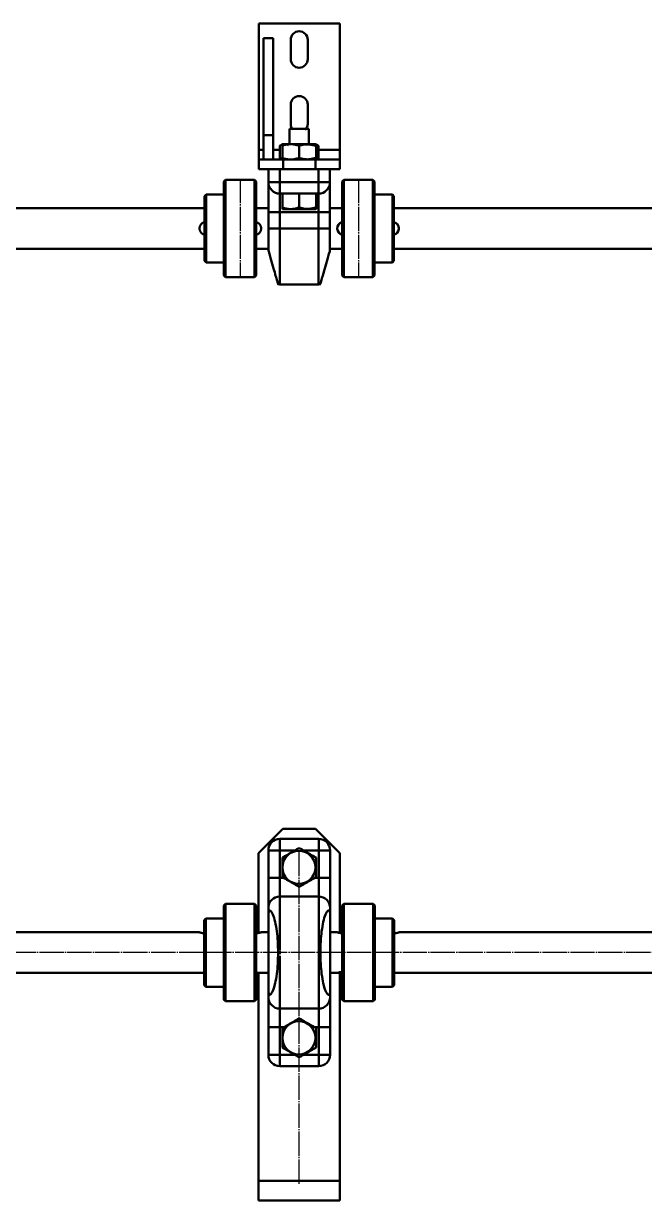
# Model space of a CAD drawing. Header units: millimetres. Extents: x 15778 to 17311, y 23500 to 24228.
# Drawn here: x 16544 to 16928, y 23502 to 24228 of the extents above; entities that cross this region are included whole.
import ezdxf

# ---------------------------------------------------------------- set-up
doc = ezdxf.new("R2010")
doc.units = ezdxf.units.MM
doc.linetypes.add('JIS_08_15', pattern=[17.25, 15, -0.75, 0.75, -0.75])
doc.layers.add('中心線', color=4, linetype='JIS_08_15', lineweight=25)
doc.layers.add('外形線', color=7, linetype='Continuous', lineweight=50)

msp = doc.modelspace()

# ---------------------------------------------------------------- linework, layer by layer
at = {"layer": '中心線'}
for p, q in [((16677.91, 24132.41), (16677.91, 24071.08)), ((16750.91, 24132.41), (16750.91, 24071.08)), ((16714.41, 23512.08), (16714.41, 23717.81)), ((17310.78, 23654.72), (16255.46, 23654.72))]:
    msp.add_line(p, q, dxfattribs=at)
at = {"layer": '外形線'}
for p, q in [((16689.41, 24228.25), (16689.41, 24150.25)), ((16739.41, 24228.25), (16689.41, 24228.25)), ((16739.41, 24150.25), (16739.41, 24228.25)), ((16692.41, 24219.25), (16692.41, 24159.25)), ((16692.41, 24219.25), (16698.41, 24219.25)), ((16698.41, 24219.25), (16698.41, 24152.25)), ((16698.41, 24159.25), (16698.41, 24219.25)), ((16709.16, 24206.25), (16709.16, 24218.25)), ((16719.66, 24218.25), (16719.66, 24206.25)), ((16709.16, 24166.25), (16709.16, 24178.25)), ((16719.66, 24178.25), (16719.66, 24166.25)), ((16692.41, 24159.25), (16692.41, 24144.25)), ((16692.41, 24159.25), (16698.41, 24159.25)), ((16698.41, 24144.25), (16698.41, 24159.25)), ((16708.41, 24163.25), (16720.41, 24163.25)), ((16708.41, 24163.25), (16708.41, 24153.07)), ((16720.41, 24153.43), (16720.41, 24163.25)), ((16689.41, 24150.25), (16692.69, 24150.25)), ((16689.41, 24144.25), (16689.41, 24150.25)), ((16697.8, 24150.25), (16702.55, 24150.25)), ((16702.41, 24145.29), (16702.41, 24152.81)), ((16724.42, 24153.85), (16704.02, 24153.85)), ((16704.02, 24145.19), (16704.02, 24152.9)), ((16714.41, 24145.29), (16714.41, 24152.81)), ((16724.8, 24153.63), (16724.42, 24153.85)), ((16724.8, 24145.38), (16724.8, 24152.71)), ((16726.27, 24150.25), (16739.41, 24150.25)), ((16726.41, 24145.29), (16726.41, 24152.81)), ((16739.41, 24144.25), (16739.41, 24150.25)), ((16704.41, 24144.25), (16689.41, 24144.25)), ((16689.41, 24144.25), (16689.41, 24138.25)), ((16704.41, 24138.25), (16704.41, 24144.25)), ((16724.41, 24144.25), (16704.41, 24144.25)), ((16739.41, 24144.25), (16724.41, 24144.25)), ((16724.41, 24144.25), (16724.41, 24138.25)), ((16724.42, 24144.25), (16724.8, 24144.47)), ((16739.41, 24138.25), (16739.41, 24144.25)), ((16689.41, 24138.25), (16704.41, 24138.25)), ((16695.41, 24138.25), (16695.41, 24130.25)), ((16702.41, 24130.25), (16702.41, 24138.25)), ((16724.41, 24138.25), (16704.41, 24138.25)), ((16724.41, 24138.25), (16739.41, 24138.25)), ((16726.41, 24138.25), (16726.41, 24130.25)), ((16733.41, 24130.25), (16733.41, 24138.25)), ((16668.91, 24131.75), (16667.91, 24130.75)), ((16667.91, 24072.75), (16667.91, 24130.75)), ((16668.91, 24131.75), (16668.91, 24101.75)), ((16686.91, 24131.75), (16668.91, 24131.75)), ((16686.91, 24071.75), (16686.91, 24131.75)), ((16687.91, 24130.75), (16686.91, 24131.75)), ((16687.91, 24130.75), (16687.91, 24101.75)), ((16695.41, 24130.25), (16695.41, 24111.75)), ((16695.41, 24130.25), (16702.41, 24130.25)), ((16695.41, 24130.25), (16695.41, 24111.75)), ((16702.41, 24123.25), (16702.41, 24130.25)), ((16726.41, 24130.25), (16702.41, 24130.25)), ((16726.41, 24123.25), (16726.41, 24130.25)), ((16726.41, 24130.25), (16733.41, 24130.25)), ((16733.41, 24111.75), (16733.41, 24130.25)), ((16733.41, 24111.75), (16733.41, 24130.25)), ((16741.91, 24131.75), (16740.91, 24130.75)), ((16740.91, 24101.75), (16740.91, 24130.75)), ((16741.91, 24131.75), (16741.91, 24071.75)), ((16759.91, 24131.75), (16741.91, 24131.75)), ((16759.91, 24101.75), (16759.91, 24131.75)), ((16760.91, 24130.75), (16759.91, 24131.75)), ((16760.91, 24130.75), (16760.91, 24072.75)), ((16656.91, 24122.75), (16655.91, 24121.75)), ((16655.91, 24081.75), (16655.91, 24121.75)), ((16656.91, 24122.75), (16656.91, 24101.75)), ((16667.91, 24122.75), (16656.91, 24122.75)), ((16702.41, 24123.25), (16712.59, 24123.25)), ((16702.41, 24111.75), (16702.41, 24123.25)), ((16704.02, 24123.25), (16704.02, 24114.59)), ((16704.02, 24123.25), (16714.41, 24123.25)), ((16714.41, 24123.25), (16714.41, 24114.69)), ((16714.41, 24123.25), (16724.8, 24123.25)), ((16716.23, 24123.25), (16726.41, 24123.25)), ((16724.8, 24123.25), (16724.8, 24114.78)), ((16726.41, 24123.25), (16726.41, 24111.75)), ((16771.91, 24122.75), (16760.91, 24122.75)), ((16771.91, 24101.75), (16771.91, 24122.75)), ((16772.91, 24121.75), (16771.91, 24122.75)), ((16772.91, 24121.75), (16772.91, 24081.75)), ((16655.63, 24114.25), (16456.21, 24114.25)), ((16695.22, 24114.25), (16687.16, 24114.25)), ((16704.02, 24113.65), (16714.22, 24113.65)), ((16714.22, 24113.65), (16724.42, 24113.65)), ((16724.42, 24113.65), (16724.8, 24113.87)), ((16740.68, 24114.25), (16732.61, 24114.25)), ((16971.99, 24114.25), (16771.84, 24114.25)), ((16695.41, 24111.75), (16695.41, 24101.75)), ((16702.41, 24111.75), (16695.41, 24111.75)), ((16702.41, 24101.75), (16702.41, 24111.75)), ((16702.41, 24111.75), (16726.41, 24111.75)), ((16726.41, 24111.75), (16733.41, 24111.75)), ((16726.41, 24111.75), (16726.41, 24101.75)), ((16733.41, 24101.75), (16733.41, 24111.75)), ((16656.91, 24101.75), (16656.91, 24080.75)), ((16668.91, 24101.75), (16668.91, 24071.75)), ((16687.91, 24101.75), (16687.91, 24072.75)), ((16695.41, 24088.17), (16695.41, 24101.75)), ((16702.41, 24101.75), (16695.41, 24101.75)), ((16695.41, 24088.17), (16695.41, 24101.75)), ((16702.41, 24101.75), (16702.41, 24067.25)), ((16702.41, 24101.75), (16726.41, 24101.75)), ((16726.41, 24101.75), (16733.41, 24101.75)), ((16726.41, 24067.25), (16726.41, 24101.75)), ((16733.41, 24101.75), (16733.41, 24088.17)), ((16733.41, 24101.75), (16733.41, 24088.17)), ((16740.91, 24072.75), (16740.91, 24101.75)), ((16759.91, 24071.75), (16759.91, 24101.75)), ((16771.91, 24080.75), (16771.91, 24101.75)), ((16456.57, 24089.25), (16655.98, 24089.25)), ((16687.51, 24089.25), (16695.57, 24089.25)), ((16732.96, 24089.25), (16741.03, 24089.25)), ((16772.56, 24089.25), (16972.34, 24089.25)), ((16655.91, 24081.75), (16656.91, 24080.75)), ((16656.91, 24080.75), (16667.91, 24080.75)), ((16760.91, 24080.75), (16771.91, 24080.75)), ((16771.91, 24080.75), (16772.91, 24081.75)), ((16667.91, 24072.75), (16668.91, 24071.75)), ((16668.91, 24071.75), (16686.91, 24071.75)), ((16686.91, 24071.75), (16687.91, 24072.75)), ((16740.91, 24072.75), (16741.91, 24071.75)), ((16741.91, 24071.75), (16759.91, 24071.75)), ((16759.91, 24071.75), (16760.91, 24072.75)), ((16702.41, 24067.25), (16726.41, 24067.25)), ((16689.36, 23716.14), (16704.39, 23731.17)), ((16724.43, 23731.17), (16704.39, 23731.17)), ((16724.43, 23731.17), (16739.46, 23716.14)), ((16702.39, 23717.85), (16702.39, 23724.86)), ((16726.43, 23724.86), (16702.39, 23724.86)), ((16726.43, 23717.85), (16726.43, 23724.86)), ((16689.36, 23716.14), (16689.36, 23666.28)), ((16695.37, 23717.85), (16695.37, 23700.81)), ((16702.39, 23717.85), (16695.37, 23717.85)), ((16702.39, 23717.85), (16712.95, 23717.85)), ((16702.39, 23700.81), (16702.39, 23717.85)), ((16715.87, 23717.85), (16726.43, 23717.85)), ((16726.43, 23717.85), (16733.45, 23717.85)), ((16726.43, 23717.85), (16726.43, 23700.81)), ((16733.45, 23700.81), (16733.45, 23717.85)), ((16739.46, 23666.28), (16739.46, 23716.14)), ((16695.37, 23700.81), (16695.37, 23682.28)), ((16702.39, 23700.81), (16695.37, 23700.81)), ((16702.39, 23689.29), (16702.39, 23700.81)), ((16702.39, 23700.81), (16705.67, 23700.81)), ((16723.15, 23700.81), (16726.43, 23700.81)), ((16726.43, 23700.81), (16733.45, 23700.81)), ((16726.43, 23700.81), (16726.43, 23689.29)), ((16733.45, 23682.28), (16733.45, 23700.81)), ((16733.45, 23682.28), (16733.45, 23700.81)), ((16668.82, 23684.78), (16667.82, 23683.78)), ((16668.82, 23684.78), (16668.82, 23684.09)), ((16668.82, 23684.78), (16668.82, 23624.66)), ((16686.85, 23684.78), (16668.82, 23684.78)), ((16686.85, 23624.66), (16686.85, 23684.78)), ((16687.86, 23683.78), (16686.85, 23684.78)), ((16702.39, 23689.29), (16702.39, 23656.42)), ((16702.39, 23689.29), (16726.43, 23689.29)), ((16726.43, 23620.16), (16726.43, 23689.29)), ((16741.96, 23684.78), (16740.96, 23683.78)), ((16741.96, 23684.78), (16741.96, 23624.66)), ((16760, 23684.78), (16741.96, 23684.78)), ((16760, 23624.66), (16760, 23684.78)), ((16760, 23683.8), (16760, 23684.78)), ((16761, 23683.78), (16760, 23684.78)), ((16667.82, 23625.67), (16667.82, 23683.78)), ((16687.86, 23683.78), (16687.86, 23665.89)), ((16687.86, 23683.78), (16687.86, 23625.67)), ((16695.37, 23678.69), (16695.37, 23682.28)), ((16695.37, 23630.76), (16695.37, 23678.69)), ((16733.45, 23682.28), (16733.45, 23678.69)), ((16733.45, 23678.69), (16733.45, 23630.76)), ((16740.96, 23625.67), (16740.96, 23683.78)), ((16740.96, 23666.24), (16740.96, 23683.78)), ((16761, 23683.78), (16761, 23625.67)), ((16656.8, 23675.76), (16655.79, 23674.76)), ((16655.79, 23634.68), (16655.79, 23674.76)), ((16656.8, 23675.76), (16656.8, 23674.78)), ((16656.8, 23675.76), (16656.8, 23633.68)), ((16667.82, 23675.76), (16656.8, 23675.76)), ((16772.02, 23675.76), (16761, 23675.76)), ((16772.02, 23633.68), (16772.02, 23675.76)), ((16772.02, 23674.78), (16772.02, 23675.76)), ((16773.02, 23674.76), (16772.02, 23675.76)), ((16773.02, 23674.76), (16773.02, 23634.68)), ((16652.79, 23667.25), (16459.41, 23667.25)), ((16695.24, 23667.25), (16690.86, 23667.25)), ((16737.96, 23667.25), (16732.84, 23667.25)), ((16969.41, 23667.25), (16776.03, 23667.25)), ((16702.39, 23656.08), (16702.39, 23653.7)), ((16702.39, 23652.68), (16702.39, 23620.16)), ((16456.06, 23642.2), (16655.87, 23642.2)), ((16655.79, 23634.68), (16655.79, 23642.97)), ((16687.46, 23642.2), (16695.54, 23642.2)), ((16689.36, 23642.81), (16689.36, 23513.75)), ((16733, 23642.2), (16741.08, 23642.2)), ((16739.46, 23513.75), (16739.46, 23643.18)), ((16772.67, 23642.2), (16972.85, 23642.2)), ((16773.02, 23642.63), (16773.02, 23634.68)), ((16655.79, 23634.68), (16656.8, 23633.68)), ((16772.02, 23633.68), (16773.02, 23634.68)), ((16656.8, 23633.68), (16667.82, 23633.68)), ((16667.82, 23625.67), (16667.82, 23633.77)), ((16695.37, 23627.17), (16695.37, 23630.76)), ((16695.37, 23627.17), (16695.37, 23608.63)), ((16695.37, 23627.17), (16695.37, 23608.63)), ((16733.45, 23630.76), (16733.45, 23627.17)), ((16733.45, 23608.63), (16733.45, 23627.17)), ((16733.45, 23608.63), (16733.45, 23627.17)), ((16761, 23633.68), (16772.02, 23633.68)), ((16761, 23633.43), (16761, 23625.67)), ((16667.82, 23625.67), (16668.82, 23624.66)), ((16668.82, 23624.66), (16686.85, 23624.66)), ((16686.85, 23624.66), (16687.86, 23625.67)), ((16686.85, 23624.66), (16686.85, 23625.65)), ((16702.39, 23608.63), (16702.39, 23620.16)), ((16702.39, 23620.16), (16726.43, 23620.16)), ((16726.43, 23620.16), (16726.43, 23608.63)), ((16740.96, 23625.67), (16741.96, 23624.66)), ((16741.96, 23625.11), (16741.96, 23624.66)), ((16741.96, 23624.66), (16760, 23624.66)), ((16760, 23624.66), (16761, 23625.67)), ((16695.37, 23608.63), (16695.37, 23591.6)), ((16695.37, 23608.63), (16702.39, 23608.63)), ((16702.39, 23591.6), (16702.39, 23608.63)), ((16702.39, 23608.63), (16706.03, 23608.63)), ((16722.79, 23608.63), (16726.43, 23608.63)), ((16733.45, 23608.63), (16726.43, 23608.63)), ((16726.43, 23608.63), (16726.43, 23591.6)), ((16733.45, 23591.6), (16733.45, 23608.63)), ((16695.37, 23591.6), (16702.39, 23591.6)), ((16702.39, 23584.59), (16702.39, 23591.6)), ((16711.86, 23591.6), (16702.39, 23591.6)), ((16726.43, 23591.6), (16715.87, 23591.6)), ((16733.45, 23591.6), (16726.43, 23591.6)), ((16726.43, 23584.59), (16726.43, 23591.6)), ((16702.39, 23584.59), (16726.43, 23584.59)), ((16689.36, 23513.75), (16739.46, 23513.75)), ((16689.36, 23501.72), (16689.36, 23513.75)), ((16739.46, 23501.72), (16739.46, 23513.75)), ((16689.36, 23501.72), (16689.36, 23507.73)), ((16739.46, 23501.72), (16689.36, 23501.72))]:
    msp.add_line(p, q, dxfattribs=at)
for points in [[(16707.73, 24153.26), (16707.49, 24153.36), (16707.27, 24153.45), (16707.04, 24153.53), (16706.82, 24153.6), (16706.61, 24153.65), (16706.39, 24153.7), (16706.18, 24153.74), (16705.97, 24153.77), (16705.76, 24153.78), (16705.56, 24153.79), (16705.35, 24153.79), (16705.14, 24153.78), (16704.93, 24153.76), (16704.72, 24153.73), (16704.51, 24153.69), (16704.3, 24153.63), (16704.08, 24153.57), (16703.86, 24153.5), (16703.63, 24153.42), (16703.4, 24153.32), (16703.17, 24153.21), (16702.92, 24153.09), (16702.68, 24152.96), (16702.42, 24152.81)], [(16704.02, 24152.9), (16704.02, 24152.98), (16704.02, 24153.05), (16704.02, 24153.12), (16704.02, 24153.19), (16704.02, 24153.25), (16704.02, 24153.31), (16704.02, 24153.36), (16704.02, 24153.42), (16704.02, 24153.47), (16704.02, 24153.52), (16704.02, 24153.56), (16704.02, 24153.6), (16704.02, 24153.64), (16704.02, 24153.67), (16704.02, 24153.71), (16704.02, 24153.74), (16704.02, 24153.76), (16704.02, 24153.78), (16704.02, 24153.8), (16704.02, 24153.82), (16704.02, 24153.83), (16704.02, 24153.84), (16704.02, 24153.85), (16704.02, 24153.85)], [(16704.02, 24153.85), (16704.02, 24153.85), (16704.02, 24153.84), (16704.02, 24153.83), (16704.02, 24153.82), (16704.02, 24153.8), (16704.02, 24153.78), (16704.02, 24153.76), (16704.02, 24153.74), (16704.02, 24153.71), (16704.02, 24153.67), (16704.02, 24153.64), (16704.02, 24153.6), (16704.02, 24153.56), (16704.02, 24153.52), (16704.02, 24153.47), (16704.02, 24153.42), (16704.02, 24153.36), (16704.02, 24153.31), (16704.02, 24153.25), (16704.02, 24153.19), (16704.02, 24153.12), (16704.02, 24153.05), (16704.02, 24152.98), (16704.02, 24152.9)], [(16714.41, 24152.81), (16713.91, 24152.97), (16713.43, 24153.12), (16712.97, 24153.25), (16712.52, 24153.36), (16712.07, 24153.46), (16711.64, 24153.55), (16711.22, 24153.62), (16710.81, 24153.68), (16710.4, 24153.73), (16709.99, 24153.76), (16709.59, 24153.78), (16709.18, 24153.79), (16708.78, 24153.79), (16708.38, 24153.77), (16707.98, 24153.75), (16707.57, 24153.71), (16707.16, 24153.66), (16706.74, 24153.59), (16706.31, 24153.51), (16705.88, 24153.42), (16705.43, 24153.32), (16704.97, 24153.2), (16704.5, 24153.06), (16704.02, 24152.9)], [(16724.8, 24152.71), (16724.31, 24152.87), (16723.83, 24153.02), (16723.36, 24153.15), (16722.91, 24153.26), (16722.47, 24153.36), (16722.04, 24153.44), (16721.62, 24153.51), (16721.2, 24153.57), (16720.79, 24153.62), (16720.38, 24153.65), (16719.98, 24153.67), (16719.58, 24153.68), (16719.17, 24153.68), (16718.77, 24153.66), (16718.37, 24153.64), (16717.96, 24153.6), (16717.54, 24153.55), (16717.13, 24153.48), (16716.7, 24153.41), (16716.27, 24153.32), (16715.82, 24153.21), (16715.36, 24153.09), (16714.89, 24152.96), (16714.41, 24152.81)], [(16726.4, 24152.81), (16726.14, 24152.96), (16725.88, 24153.1), (16725.64, 24153.22), (16725.39, 24153.33), (16725.16, 24153.43), (16724.93, 24153.51), (16724.7, 24153.58), (16724.48, 24153.64), (16724.26, 24153.69), (16724.05, 24153.73), (16723.83, 24153.76), (16723.62, 24153.78), (16723.41, 24153.79), (16723.19, 24153.79), (16722.98, 24153.78), (16722.77, 24153.76), (16722.55, 24153.73), (16722.34, 24153.68), (16722.12, 24153.63), (16721.89, 24153.57), (16721.67, 24153.49), (16721.44, 24153.4), (16721.2, 24153.31), (16720.96, 24153.19)], [(16724.8, 24152.71), (16724.8, 24152.87), (16724.8, 24153.01), (16724.8, 24153.13), (16724.8, 24153.24), (16724.8, 24153.33), (16724.8, 24153.41), (16724.8, 24153.48), (16724.8, 24153.53), (16724.8, 24153.57), (16724.8, 24153.6), (16724.8, 24153.62), (16724.8, 24153.63), (16724.8, 24153.62), (16724.8, 24153.6), (16724.8, 24153.57), (16724.8, 24153.53), (16724.8, 24153.48), (16724.8, 24153.41), (16724.8, 24153.33), (16724.8, 24153.24), (16724.8, 24153.13), (16724.8, 24153.01), (16724.8, 24152.87), (16724.8, 24152.71)], [(16702.42, 24145.28), (16702.51, 24145.23), (16702.6, 24145.18), (16702.69, 24145.13), (16702.77, 24145.08), (16702.86, 24145.03), (16702.95, 24144.99), (16703.03, 24144.95), (16703.12, 24144.91), (16703.2, 24144.87), (16703.28, 24144.83), (16703.36, 24144.79), (16703.45, 24144.76), (16703.53, 24144.72), (16703.61, 24144.69), (16703.69, 24144.66), (16703.76, 24144.63), (16703.84, 24144.6), (16703.92, 24144.57), (16704, 24144.55), (16704.07, 24144.52), (16704.15, 24144.5), (16704.23, 24144.48), (16704.3, 24144.46), (16704.38, 24144.44)], [(16704.02, 24145.19), (16704.5, 24145.04), (16704.97, 24144.9), (16705.43, 24144.78), (16705.88, 24144.67), (16706.31, 24144.58), (16706.74, 24144.5), (16707.16, 24144.44), (16707.57, 24144.39), (16707.98, 24144.35), (16708.38, 24144.32), (16708.78, 24144.31), (16709.18, 24144.3), (16709.59, 24144.31), (16709.99, 24144.33), (16710.4, 24144.37), (16710.81, 24144.41), (16711.22, 24144.47), (16711.64, 24144.55), (16712.07, 24144.63), (16712.52, 24144.73), (16712.97, 24144.85), (16713.43, 24144.98), (16713.91, 24145.12), (16714.41, 24145.29)], [(16704.02, 24144.25), (16704.02, 24144.25), (16704.02, 24144.26), (16704.02, 24144.26), (16704.02, 24144.28), (16704.02, 24144.29), (16704.02, 24144.31), (16704.02, 24144.33), (16704.02, 24144.36), (16704.02, 24144.39), (16704.02, 24144.42), (16704.02, 24144.46), (16704.02, 24144.49), (16704.02, 24144.54), (16704.02, 24144.58), (16704.02, 24144.63), (16704.02, 24144.68), (16704.02, 24144.73), (16704.02, 24144.79), (16704.02, 24144.85), (16704.02, 24144.91), (16704.02, 24144.98), (16704.02, 24145.04), (16704.02, 24145.12), (16704.02, 24145.19)], [(16714.41, 24145.29), (16714.89, 24145.14), (16715.36, 24145), (16715.82, 24144.88), (16716.27, 24144.78), (16716.7, 24144.69), (16717.13, 24144.61), (16717.54, 24144.55), (16717.96, 24144.5), (16718.37, 24144.46), (16718.77, 24144.43), (16719.17, 24144.42), (16719.58, 24144.41), (16719.98, 24144.42), (16720.38, 24144.45), (16720.79, 24144.48), (16721.2, 24144.52), (16721.62, 24144.58), (16722.04, 24144.65), (16722.47, 24144.74), (16722.91, 24144.84), (16723.36, 24144.95), (16723.83, 24145.08), (16724.31, 24145.22), (16724.8, 24145.38)], [(16724.2, 24144.39), (16724.29, 24144.41), (16724.37, 24144.42), (16724.46, 24144.44), (16724.54, 24144.47), (16724.63, 24144.49), (16724.71, 24144.52), (16724.8, 24144.54), (16724.89, 24144.57), (16724.98, 24144.6), (16725.06, 24144.63), (16725.15, 24144.67), (16725.24, 24144.7), (16725.33, 24144.74), (16725.43, 24144.78), (16725.52, 24144.82), (16725.61, 24144.86), (16725.71, 24144.91), (16725.8, 24144.96), (16725.9, 24145), (16726, 24145.06), (16726.1, 24145.11), (16726.2, 24145.16), (16726.3, 24145.22), (16726.4, 24145.28)], [(16724.8, 24145.38), (16724.8, 24145.23), (16724.8, 24145.09), (16724.8, 24144.97), (16724.8, 24144.86), (16724.8, 24144.77), (16724.8, 24144.69), (16724.8, 24144.62), (16724.8, 24144.56), (16724.8, 24144.52), (16724.8, 24144.49), (16724.8, 24144.48), (16724.8, 24144.47), (16724.8, 24144.48), (16724.8, 24144.49), (16724.8, 24144.52), (16724.8, 24144.56), (16724.8, 24144.62), (16724.8, 24144.69), (16724.8, 24144.77), (16724.8, 24144.86), (16724.8, 24144.97), (16724.8, 24145.09), (16724.8, 24145.23), (16724.8, 24145.38)], [(16704.02, 24114.59), (16704.5, 24114.44), (16704.97, 24114.3), (16705.43, 24114.18), (16705.88, 24114.07), (16706.31, 24113.98), (16706.74, 24113.9), (16707.16, 24113.84), (16707.57, 24113.79), (16707.98, 24113.75), (16708.38, 24113.72), (16708.78, 24113.71), (16709.18, 24113.7), (16709.59, 24113.71), (16709.99, 24113.73), (16710.4, 24113.77), (16710.81, 24113.81), (16711.22, 24113.87), (16711.64, 24113.95), (16712.07, 24114.03), (16712.52, 24114.13), (16712.97, 24114.25), (16713.43, 24114.38), (16713.91, 24114.52), (16714.41, 24114.69)], [(16704.02, 24113.65), (16704.02, 24113.65), (16704.02, 24113.65), (16704.02, 24113.66), (16704.02, 24113.68), (16704.02, 24113.69), (16704.02, 24113.71), (16704.02, 24113.73), (16704.02, 24113.76), (16704.02, 24113.79), (16704.02, 24113.82), (16704.02, 24113.86), (16704.02, 24113.89), (16704.02, 24113.94), (16704.02, 24113.98), (16704.02, 24114.03), (16704.02, 24114.08), (16704.02, 24114.13), (16704.02, 24114.19), (16704.02, 24114.25), (16704.02, 24114.31), (16704.02, 24114.38), (16704.02, 24114.44), (16704.02, 24114.52), (16704.02, 24114.59)], [(16714.41, 24114.69), (16714.89, 24114.54), (16715.36, 24114.4), (16715.82, 24114.28), (16716.27, 24114.18), (16716.7, 24114.09), (16717.13, 24114.01), (16717.54, 24113.95), (16717.96, 24113.9), (16718.37, 24113.86), (16718.77, 24113.83), (16719.17, 24113.82), (16719.58, 24113.81), (16719.98, 24113.82), (16720.38, 24113.85), (16720.79, 24113.88), (16721.2, 24113.92), (16721.62, 24113.98), (16722.04, 24114.05), (16722.47, 24114.14), (16722.91, 24114.24), (16723.36, 24114.35), (16723.83, 24114.48), (16724.31, 24114.62), (16724.8, 24114.78)], [(16724.8, 24114.78), (16724.8, 24114.63), (16724.8, 24114.49), (16724.8, 24114.37), (16724.8, 24114.26), (16724.8, 24114.17), (16724.8, 24114.09), (16724.8, 24114.02), (16724.8, 24113.96), (16724.8, 24113.92), (16724.8, 24113.89), (16724.8, 24113.88), (16724.8, 24113.87), (16724.8, 24113.88), (16724.8, 24113.89), (16724.8, 24113.92), (16724.8, 24113.96), (16724.8, 24114.02), (16724.8, 24114.09), (16724.8, 24114.17), (16724.8, 24114.26), (16724.8, 24114.37), (16724.8, 24114.49), (16724.8, 24114.63), (16724.8, 24114.78)], [(16652.91, 24101.75), (16652.92, 24101.97), (16652.93, 24102.19), (16652.96, 24102.41), (16653.01, 24102.63), (16653.06, 24102.85), (16653.13, 24103.07), (16653.21, 24103.28), (16653.31, 24103.49), (16653.41, 24103.69), (16653.53, 24103.88), (16653.65, 24104.07), (16653.79, 24104.25), (16653.93, 24104.41), (16654.08, 24104.57), (16654.23, 24104.72), (16654.4, 24104.86), (16654.58, 24105), (16654.76, 24105.12), (16654.96, 24105.24), (16655.16, 24105.34), (16655.36, 24105.44), (16655.58, 24105.52), (16655.79, 24105.59), (16656.01, 24105.64)], [(16655.88, 24097.88), (16655.67, 24097.94), (16655.46, 24098.02), (16655.26, 24098.1), (16655.06, 24098.2), (16654.87, 24098.31), (16654.68, 24098.43), (16654.5, 24098.55), (16654.33, 24098.69), (16654.17, 24098.83), (16654.03, 24098.98), (16653.88, 24099.13), (16653.75, 24099.3), (16653.62, 24099.47), (16653.5, 24099.66), (16653.39, 24099.85), (16653.29, 24100.05), (16653.2, 24100.25), (16653.12, 24100.46), (16653.06, 24100.67), (16653, 24100.89), (16652.96, 24101.1), (16652.93, 24101.32), (16652.91, 24101.53), (16652.91, 24101.75)], [(16690.91, 24101.75), (16690.9, 24101.51), (16690.88, 24101.28), (16690.84, 24101.04), (16690.79, 24100.8), (16690.73, 24100.57), (16690.65, 24100.34), (16690.56, 24100.11), (16690.45, 24099.89), (16690.33, 24099.68), (16690.2, 24099.48), (16690.06, 24099.28), (16689.91, 24099.1), (16689.75, 24098.93), (16689.58, 24098.77), (16689.4, 24098.62), (16689.21, 24098.48), (16689.01, 24098.35), (16688.8, 24098.22), (16688.58, 24098.12), (16688.36, 24098.02), (16688.13, 24097.94), (16687.89, 24097.87), (16687.66, 24097.82), (16687.42, 24097.78)], [(16687.55, 24105.7), (16687.78, 24105.65), (16688.01, 24105.59), (16688.24, 24105.52), (16688.46, 24105.43), (16688.68, 24105.33), (16688.89, 24105.22), (16689.09, 24105.1), (16689.28, 24104.97), (16689.47, 24104.82), (16689.64, 24104.67), (16689.8, 24104.51), (16689.95, 24104.35), (16690.09, 24104.17), (16690.23, 24103.97), (16690.36, 24103.77), (16690.47, 24103.57), (16690.57, 24103.35), (16690.66, 24103.13), (16690.74, 24102.9), (16690.8, 24102.67), (16690.85, 24102.44), (16690.88, 24102.21), (16690.9, 24101.98), (16690.91, 24101.75)], [(16737.91, 24101.75), (16737.92, 24101.97), (16737.94, 24102.2), (16737.97, 24102.42), (16738.01, 24102.65), (16738.07, 24102.88), (16738.14, 24103.1), (16738.23, 24103.32), (16738.33, 24103.53), (16738.44, 24103.73), (16738.56, 24103.93), (16738.69, 24104.12), (16738.83, 24104.3), (16738.97, 24104.47), (16739.13, 24104.62), (16739.29, 24104.77), (16739.47, 24104.91), (16739.65, 24105.05), (16739.84, 24105.17), (16740.05, 24105.29), (16740.26, 24105.39), (16740.47, 24105.48), (16740.69, 24105.56), (16740.91, 24105.62), (16741.14, 24105.67)], [(16741.01, 24097.85), (16740.79, 24097.91), (16740.58, 24097.98), (16740.36, 24098.06), (16740.16, 24098.15), (16739.95, 24098.26), (16739.76, 24098.37), (16739.58, 24098.5), (16739.4, 24098.63), (16739.23, 24098.78), (16739.08, 24098.92), (16738.93, 24099.08), (16738.79, 24099.25), (16738.65, 24099.43), (16738.53, 24099.61), (16738.41, 24099.81), (16738.31, 24100.01), (16738.21, 24100.22), (16738.13, 24100.43), (16738.06, 24100.65), (16738.01, 24100.87), (16737.96, 24101.09), (16737.93, 24101.31), (16737.92, 24101.53), (16737.91, 24101.75)], [(16775.91, 24101.75), (16775.9, 24101.5), (16775.88, 24101.26), (16775.84, 24101.01), (16775.78, 24100.76), (16775.71, 24100.51), (16775.63, 24100.27), (16775.53, 24100.04), (16775.41, 24099.81), (16775.28, 24099.59), (16775.14, 24099.39), (16774.98, 24099.19), (16774.82, 24099.01), (16774.65, 24098.84), (16774.47, 24098.68), (16774.28, 24098.52), (16774.07, 24098.38), (16773.85, 24098.25), (16773.63, 24098.13), (16773.39, 24098.03), (16773.15, 24097.95), (16772.91, 24097.87), (16772.66, 24097.82), (16772.41, 24097.78), (16772.16, 24097.76)], [(16772.29, 24105.73), (16772.53, 24105.7), (16772.78, 24105.65), (16773.02, 24105.59), (16773.26, 24105.51), (16773.49, 24105.42), (16773.71, 24105.32), (16773.93, 24105.2), (16774.14, 24105.07), (16774.34, 24104.92), (16774.53, 24104.77), (16774.7, 24104.61), (16774.87, 24104.44), (16775.02, 24104.26), (16775.17, 24104.06), (16775.31, 24103.86), (16775.43, 24103.64), (16775.54, 24103.42), (16775.64, 24103.19), (16775.72, 24102.96), (16775.79, 24102.72), (16775.84, 24102.47), (16775.88, 24102.23), (16775.9, 24101.99), (16775.91, 24101.75)], [(16695.41, 24088.17), (16695.6, 24087.52), (16696.03, 24086.02), (16696.48, 24084.43), (16696.95, 24082.81), (16697.39, 24081.26), (16697.8, 24079.84), (16698.2, 24078.43), (16698.59, 24077.07), (16698.95, 24075.82), (16699.27, 24074.7), (16699.58, 24073.62), (16699.88, 24072.59), (16700.14, 24071.67), (16700.37, 24070.87), (16700.59, 24070.11), (16700.78, 24069.46), (16700.93, 24068.91), (16701.07, 24068.43), (16701.19, 24068.03), (16701.28, 24067.71), (16701.34, 24067.49), (16701.38, 24067.36), (16701.39, 24067.32), (16701.38, 24067.36), (16701.34, 24067.49), (16701.28, 24067.71), (16701.19, 24068.03), (16701.07, 24068.43), (16700.93, 24068.91), (16700.78, 24069.46), (16700.59, 24070.11), (16700.37, 24070.87), (16700.14, 24071.67), (16699.88, 24072.59), (16699.58, 24073.62), (16699.27, 24074.7), (16698.95, 24075.82), (16698.59, 24077.07), (16698.2, 24078.43), (16697.8, 24079.84), (16697.39, 24081.26), (16696.95, 24082.81), (16696.48, 24084.43), (16696.03, 24086.02), (16695.6, 24087.52), (16695.41, 24088.17)], [(16733.41, 24088.17), (16733.22, 24087.52), (16732.79, 24086.02), (16732.33, 24084.43), (16731.87, 24082.81), (16731.43, 24081.26), (16731.02, 24079.84), (16730.61, 24078.43), (16730.23, 24077.07), (16729.87, 24075.82), (16729.55, 24074.7), (16729.24, 24073.62), (16728.94, 24072.59), (16728.68, 24071.67), (16728.45, 24070.87), (16728.23, 24070.11), (16728.04, 24069.46), (16727.89, 24068.91), (16727.75, 24068.43), (16727.63, 24068.03), (16727.54, 24067.71), (16727.48, 24067.49), (16727.44, 24067.36), (16727.43, 24067.32), (16727.44, 24067.36), (16727.48, 24067.49), (16727.54, 24067.71), (16727.63, 24068.03), (16727.75, 24068.43), (16727.89, 24068.91), (16728.04, 24069.46), (16728.23, 24070.11), (16728.45, 24070.87), (16728.68, 24071.67), (16728.94, 24072.59), (16729.24, 24073.62), (16729.55, 24074.7), (16729.87, 24075.82), (16730.23, 24077.07), (16730.61, 24078.43), (16731.02, 24079.84), (16731.43, 24081.26), (16731.87, 24082.81), (16732.33, 24084.43), (16732.79, 24086.02), (16733.22, 24087.52), (16733.41, 24088.17)], [(16704, 23713.34), (16704.48, 23713.62), (16704.96, 23713.89), (16705.41, 23714.16), (16705.86, 23714.41), (16706.3, 23714.67), (16706.72, 23714.91), (16707.14, 23715.15), (16707.55, 23715.39), (16707.96, 23715.63), (16708.37, 23715.86), (16708.77, 23716.09), (16709.17, 23716.33), (16709.58, 23716.56), (16709.98, 23716.79), (16710.39, 23717.03), (16710.8, 23717.27), (16711.22, 23717.51), (16711.64, 23717.75), (16712.07, 23718), (16712.51, 23718.25), (16712.96, 23718.52), (16713.43, 23718.78), (16713.91, 23719.06), (16714.41, 23719.35)], [(16714.41, 23719.35), (16714.9, 23719.07), (16715.37, 23718.8), (16715.82, 23718.53), (16716.27, 23718.28), (16716.7, 23718.02), (16717.13, 23717.78), (16717.55, 23717.54), (16717.96, 23717.3), (16718.37, 23717.06), (16718.78, 23716.83), (16719.18, 23716.59), (16719.59, 23716.36), (16719.99, 23716.13), (16720.4, 23715.89), (16720.8, 23715.66), (16721.22, 23715.42), (16721.63, 23715.18), (16722.06, 23714.93), (16722.49, 23714.69), (16722.93, 23714.43), (16723.38, 23714.17), (16723.85, 23713.9), (16724.33, 23713.62), (16724.82, 23713.34)], [(16704, 23707.33), (16704, 23707.58), (16704, 23707.84), (16704, 23708.09), (16704, 23708.34), (16704, 23708.59), (16704, 23708.84), (16704, 23709.08), (16704, 23709.33), (16704, 23709.58), (16704, 23709.82), (16704, 23710.07), (16704, 23710.31), (16704, 23710.56), (16704, 23710.81), (16704, 23711.05), (16704, 23711.3), (16704, 23711.55), (16704, 23711.8), (16704, 23712.05), (16704, 23712.31), (16704, 23712.56), (16704, 23712.82), (16704, 23713.08), (16704, 23713.34)], [(16704, 23701.31), (16704, 23701.58), (16704, 23701.83), (16704, 23702.09), (16704, 23702.35), (16704, 23702.6), (16704, 23702.85), (16704, 23703.1), (16704, 23703.35), (16704, 23703.6), (16704, 23703.85), (16704, 23704.09), (16704, 23704.34), (16704, 23704.58), (16704, 23704.83), (16704, 23705.08), (16704, 23705.32), (16704, 23705.57), (16704, 23705.82), (16704, 23706.06), (16704, 23706.31), (16704, 23706.56), (16704, 23706.82), (16704, 23707.07), (16704, 23707.33)], [(16724.82, 23713.34), (16724.82, 23712.77), (16724.82, 23712.22), (16724.82, 23711.69), (16724.82, 23711.17), (16724.82, 23710.67), (16724.82, 23710.17), (16724.82, 23709.69), (16724.82, 23709.21), (16724.82, 23708.73), (16724.82, 23708.26), (16724.82, 23707.79), (16724.82, 23707.33), (16724.82, 23706.86), (16724.82, 23706.39), (16724.82, 23705.92), (16724.82, 23705.45), (16724.82, 23704.97), (16724.82, 23704.48), (16724.82, 23703.98), (16724.82, 23703.48), (16724.82, 23702.96), (16724.82, 23702.43), (16724.82, 23701.88), (16724.82, 23701.31)], [(16714.41, 23695.3), (16713.91, 23695.59), (16713.43, 23695.87), (16712.96, 23696.14), (16712.51, 23696.4), (16712.07, 23696.65), (16711.64, 23696.9), (16711.22, 23697.15), (16710.8, 23697.39), (16710.39, 23697.62), (16709.98, 23697.86), (16709.58, 23698.09), (16709.17, 23698.32), (16708.77, 23698.56), (16708.37, 23698.79), (16707.96, 23699.02), (16707.55, 23699.26), (16707.14, 23699.5), (16706.72, 23699.74), (16706.3, 23699.99), (16705.86, 23700.24), (16705.41, 23700.5), (16704.96, 23700.76), (16704.48, 23701.03), (16704, 23701.31)], [(16724.82, 23701.31), (16724.33, 23701.03), (16723.85, 23700.75), (16723.38, 23700.48), (16722.93, 23700.22), (16722.49, 23699.97), (16722.06, 23699.72), (16721.63, 23699.47), (16721.22, 23699.23), (16720.8, 23698.99), (16720.4, 23698.76), (16719.99, 23698.53), (16719.59, 23698.29), (16719.18, 23698.06), (16718.78, 23697.83), (16718.37, 23697.59), (16717.96, 23697.36), (16717.55, 23697.12), (16717.13, 23696.87), (16716.7, 23696.63), (16716.27, 23696.38), (16715.82, 23696.12), (16715.37, 23695.85), (16714.9, 23695.58), (16714.41, 23695.3)], [(16695.37, 23678.69), (16695.56, 23680.16), (16695.99, 23680.76), (16696.45, 23680.76), (16696.91, 23680.41), (16697.36, 23679.85), (16697.77, 23679.14), (16698.17, 23678.25), (16698.56, 23677.23), (16698.92, 23676.11), (16699.24, 23674.96), (16699.55, 23673.69), (16699.85, 23672.3), (16700.11, 23670.88), (16700.34, 23669.45), (16700.56, 23667.9), (16700.75, 23666.33), (16700.91, 23664.8), (16701.04, 23663.18), (16701.16, 23661.5), (16701.25, 23659.78), (16701.31, 23658.06), (16701.35, 23656.36), (16701.36, 23654.72), (16701.35, 23653.08), (16701.31, 23651.39), (16701.25, 23649.66), (16701.16, 23647.95), (16701.04, 23646.27), (16700.91, 23644.65), (16700.75, 23643.11), (16700.56, 23641.55), (16700.34, 23639.99), (16700.11, 23638.57), (16699.85, 23637.15), (16699.55, 23635.76), (16699.24, 23634.48), (16698.92, 23633.33), (16698.56, 23632.22), (16698.17, 23631.19), (16697.77, 23630.31), (16697.36, 23629.6), (16696.91, 23629.03), (16696.45, 23628.69), (16695.99, 23628.69), (16695.56, 23629.28), (16695.37, 23630.76)], [(16733.45, 23630.76), (16733.26, 23629.28), (16732.83, 23628.69), (16732.37, 23628.69), (16731.9, 23629.03), (16731.46, 23629.6), (16731.05, 23630.31), (16730.65, 23631.19), (16730.26, 23632.22), (16729.9, 23633.33), (16729.58, 23634.48), (16729.26, 23635.76), (16728.97, 23637.15), (16728.71, 23638.57), (16728.48, 23639.99), (16728.26, 23641.55), (16728.07, 23643.11), (16727.91, 23644.65), (16727.77, 23646.27), (16727.66, 23647.95), (16727.57, 23649.66), (16727.51, 23651.39), (16727.47, 23653.08), (16727.46, 23654.72), (16727.47, 23656.36), (16727.51, 23658.06), (16727.57, 23659.78), (16727.66, 23661.5), (16727.77, 23663.18), (16727.91, 23664.8), (16728.07, 23666.33), (16728.26, 23667.9), (16728.48, 23669.45), (16728.71, 23670.88), (16728.97, 23672.3), (16729.26, 23673.69), (16729.58, 23674.96), (16729.9, 23676.11), (16730.26, 23677.23), (16730.65, 23678.25), (16731.05, 23679.14), (16731.46, 23679.85), (16731.9, 23680.41), (16732.37, 23680.76), (16732.83, 23680.76), (16733.26, 23680.16), (16733.45, 23678.69)], [(16655.74, 23666.64), (16655.53, 23666.66), (16655.32, 23666.68), (16655.12, 23666.71), (16654.92, 23666.74), (16654.73, 23666.77), (16654.55, 23666.8), (16654.37, 23666.83), (16654.2, 23666.87), (16654.04, 23666.9), (16653.9, 23666.94), (16653.75, 23666.97), (16653.62, 23667.01), (16653.49, 23667.04), (16653.37, 23667.07), (16653.26, 23667.1), (16653.16, 23667.13), (16653.08, 23667.16), (16653, 23667.18), (16652.94, 23667.2), (16652.88, 23667.22), (16652.84, 23667.23), (16652.81, 23667.24), (16652.79, 23667.25), (16652.79, 23667.25)], [(16690.86, 23667.25), (16690.86, 23667.25), (16690.83, 23667.24), (16690.8, 23667.23), (16690.75, 23667.21), (16690.68, 23667.19), (16690.61, 23667.17), (16690.51, 23667.14), (16690.41, 23667.11), (16690.29, 23667.08), (16690.16, 23667.04), (16690.02, 23667), (16689.87, 23666.96), (16689.71, 23666.93), (16689.54, 23666.89), (16689.36, 23666.85), (16689.17, 23666.81), (16688.97, 23666.78), (16688.76, 23666.74), (16688.54, 23666.71), (16688.32, 23666.68), (16688.09, 23666.65), (16687.86, 23666.63), (16687.62, 23666.61), (16687.38, 23666.6)], [(16741.04, 23666.63), (16740.82, 23666.64), (16740.61, 23666.67), (16740.39, 23666.69), (16740.19, 23666.72), (16739.99, 23666.75), (16739.8, 23666.79), (16739.61, 23666.82), (16739.44, 23666.86), (16739.27, 23666.89), (16739.11, 23666.93), (16738.97, 23666.96), (16738.83, 23667), (16738.69, 23667.03), (16738.57, 23667.06), (16738.46, 23667.1), (16738.35, 23667.13), (16738.26, 23667.15), (16738.18, 23667.18), (16738.11, 23667.2), (16738.05, 23667.22), (16738.01, 23667.23), (16737.98, 23667.24), (16737.96, 23667.25), (16737.96, 23667.25)], [(16776.03, 23667.25), (16776.02, 23667.24), (16776, 23667.24), (16775.96, 23667.22), (16775.9, 23667.21), (16775.83, 23667.19), (16775.75, 23667.16), (16775.65, 23667.13), (16775.53, 23667.1), (16775.4, 23667.06), (16775.26, 23667.02), (16775.11, 23666.98), (16774.94, 23666.94), (16774.77, 23666.9), (16774.59, 23666.86), (16774.4, 23666.82), (16774.19, 23666.79), (16773.97, 23666.75), (16773.75, 23666.71), (16773.51, 23666.68), (16773.27, 23666.65), (16773.03, 23666.63), (16772.78, 23666.61), (16772.53, 23666.6), (16772.28, 23666.59)], [(16704, 23608.13), (16704.48, 23608.41), (16704.96, 23608.69), (16705.41, 23608.95), (16705.86, 23609.21), (16706.3, 23609.46), (16706.72, 23609.71), (16707.14, 23609.95), (16707.55, 23610.19), (16707.96, 23610.42), (16708.37, 23610.66), (16708.77, 23610.89), (16709.17, 23611.12), (16709.58, 23611.35), (16709.98, 23611.59), (16710.39, 23611.82), (16710.8, 23612.06), (16711.22, 23612.3), (16711.64, 23612.54), (16712.07, 23612.79), (16712.51, 23613.05), (16712.96, 23613.31), (16713.43, 23613.58), (16713.91, 23613.86), (16714.41, 23614.14)], [(16714.41, 23614.14), (16714.9, 23613.86), (16715.37, 23613.59), (16715.82, 23613.33), (16716.27, 23613.07), (16716.7, 23612.82), (16717.13, 23612.57), (16717.55, 23612.33), (16717.96, 23612.09), (16718.37, 23611.85), (16718.78, 23611.62), (16719.18, 23611.39), (16719.59, 23611.15), (16719.99, 23610.92), (16720.4, 23610.69), (16720.8, 23610.45), (16721.22, 23610.21), (16721.63, 23609.97), (16722.06, 23609.73), (16722.49, 23609.48), (16722.93, 23609.22), (16723.38, 23608.96), (16723.85, 23608.69), (16724.33, 23608.42), (16724.82, 23608.13)], [(16704, 23602.12), (16704, 23602.38), (16704, 23602.63), (16704, 23602.88), (16704, 23603.13), (16704, 23603.38), (16704, 23603.63), (16704, 23603.88), (16704, 23604.12), (16704, 23604.37), (16704, 23604.62), (16704, 23604.86), (16704, 23605.11), (16704, 23605.35), (16704, 23605.6), (16704, 23605.85), (16704, 23606.1), (16704, 23606.34), (16704, 23606.59), (16704, 23606.85), (16704, 23607.1), (16704, 23607.35), (16704, 23607.61), (16704, 23607.87), (16704, 23608.13)], [(16724.82, 23608.13), (16724.82, 23607.57), (16724.82, 23607.02), (16724.82, 23606.49), (16724.82, 23605.97), (16724.82, 23605.46), (16724.82, 23604.97), (16724.82, 23604.48), (16724.82, 23604), (16724.82, 23603.52), (16724.82, 23603.05), (16724.82, 23602.59), (16724.82, 23602.12), (16724.82, 23601.65), (16724.82, 23601.19), (16724.82, 23600.72), (16724.82, 23600.24), (16724.82, 23599.76), (16724.82, 23599.27), (16724.82, 23598.78), (16724.82, 23598.27), (16724.82, 23597.75), (16724.82, 23597.22), (16724.82, 23596.67), (16724.82, 23596.11)], [(16704, 23596.11), (16704, 23596.37), (16704, 23596.63), (16704, 23596.88), (16704, 23597.14), (16704, 23597.39), (16704, 23597.64), (16704, 23597.9), (16704, 23598.14), (16704, 23598.39), (16704, 23598.64), (16704, 23598.89), (16704, 23599.13), (16704, 23599.38), (16704, 23599.62), (16704, 23599.87), (16704, 23600.12), (16704, 23600.36), (16704, 23600.61), (16704, 23600.86), (16704, 23601.11), (16704, 23601.36), (16704, 23601.61), (16704, 23601.86), (16704, 23602.12)], [(16714.41, 23590.1), (16713.91, 23590.38), (16713.43, 23590.66), (16712.96, 23590.93), (16712.51, 23591.19), (16712.07, 23591.45), (16711.64, 23591.7), (16711.22, 23591.94), (16710.8, 23592.18), (16710.39, 23592.42), (16709.98, 23592.65), (16709.58, 23592.89), (16709.17, 23593.12), (16708.77, 23593.35), (16708.37, 23593.58), (16707.96, 23593.82), (16707.55, 23594.05), (16707.14, 23594.29), (16706.72, 23594.53), (16706.3, 23594.78), (16705.86, 23595.03), (16705.41, 23595.29), (16704.96, 23595.55), (16704.48, 23595.83), (16704, 23596.11)], [(16724.82, 23596.11), (16724.33, 23595.82), (16723.85, 23595.54), (16723.38, 23595.28), (16722.93, 23595.02), (16722.49, 23594.76), (16722.06, 23594.51), (16721.63, 23594.27), (16721.22, 23594.03), (16720.8, 23593.79), (16720.4, 23593.55), (16719.99, 23593.32), (16719.59, 23593.09), (16719.18, 23592.85), (16718.78, 23592.62), (16718.37, 23592.39), (16717.96, 23592.15), (16717.55, 23591.91), (16717.13, 23591.67), (16716.7, 23591.42), (16716.27, 23591.17), (16715.82, 23590.91), (16715.37, 23590.65), (16714.9, 23590.38), (16714.41, 23590.1)]]:
    msp.add_lwpolyline(points, dxfattribs=at)
for centre in [(16714.22, 23707.33), (16714.22, 23602.12)]:
    msp.add_circle(centre, 10.22, dxfattribs=at)
for centre, radius, start, end in [((16714.41, 24218.25), 5.25, 0, 180), ((16714.41, 24206.25), 5.25, 180, 0), ((16714.41, 24178.25), 5.25, 0, 180), ((16714.41, 24166.25), 5.25, 180.00569, 221.31077), ((16714.41, 24166.25), 5.25, 314.99899, 359.99431), ((16702.41, 24130.25), 7, 180, 270), ((16726.41, 24130.25), 7, 270, 0), ((16726.41, 24130.25), 7, 270, 0), ((16741.91, 24101.75), 4, 107.20401, 257.14411), ((16771.91, 24101.75), 4, 274.2027, 81.49696), ((16702.41, 24074.25), 7, 261.60906, 270), ((16726.41, 24074.25), 7, 270, 278.39094), ((16702.39, 23717.85), 7.01, 90, 180), ((16726.43, 23717.85), 7.01, 0, 90), ((16726.43, 23717.85), 7.01, 0, 90), ((16702.39, 23682.28), 7.01, 90, 180), ((16702.39, 23682.28), 7.01, 90, 180), ((16702.39, 23682.28), 7.01, 90, 180), ((16726.43, 23682.28), 7.01, 0, 90), ((16726.43, 23682.28), 7.01, 0, 90), ((16726.43, 23682.28), 7.01, 0, 90), ((16702.39, 23627.17), 7.01, 180, 270), ((16702.39, 23627.17), 7.01, 180, 270), ((16702.39, 23627.17), 7.01, 180, 270), ((16726.43, 23627.17), 7.01, 270, 0), ((16726.43, 23627.17), 7.01, 270, 0), ((16726.43, 23627.17), 7.01, 270, 0), ((16702.39, 23591.6), 7.01, 180, 270), ((16726.43, 23591.6), 7.01, 270, 0), ((16726.43, 23591.6), 7.01, 270, 0)]:
    msp.add_arc(centre, radius, start, end, dxfattribs=at)

doc.saveas('drawing.dxf')
